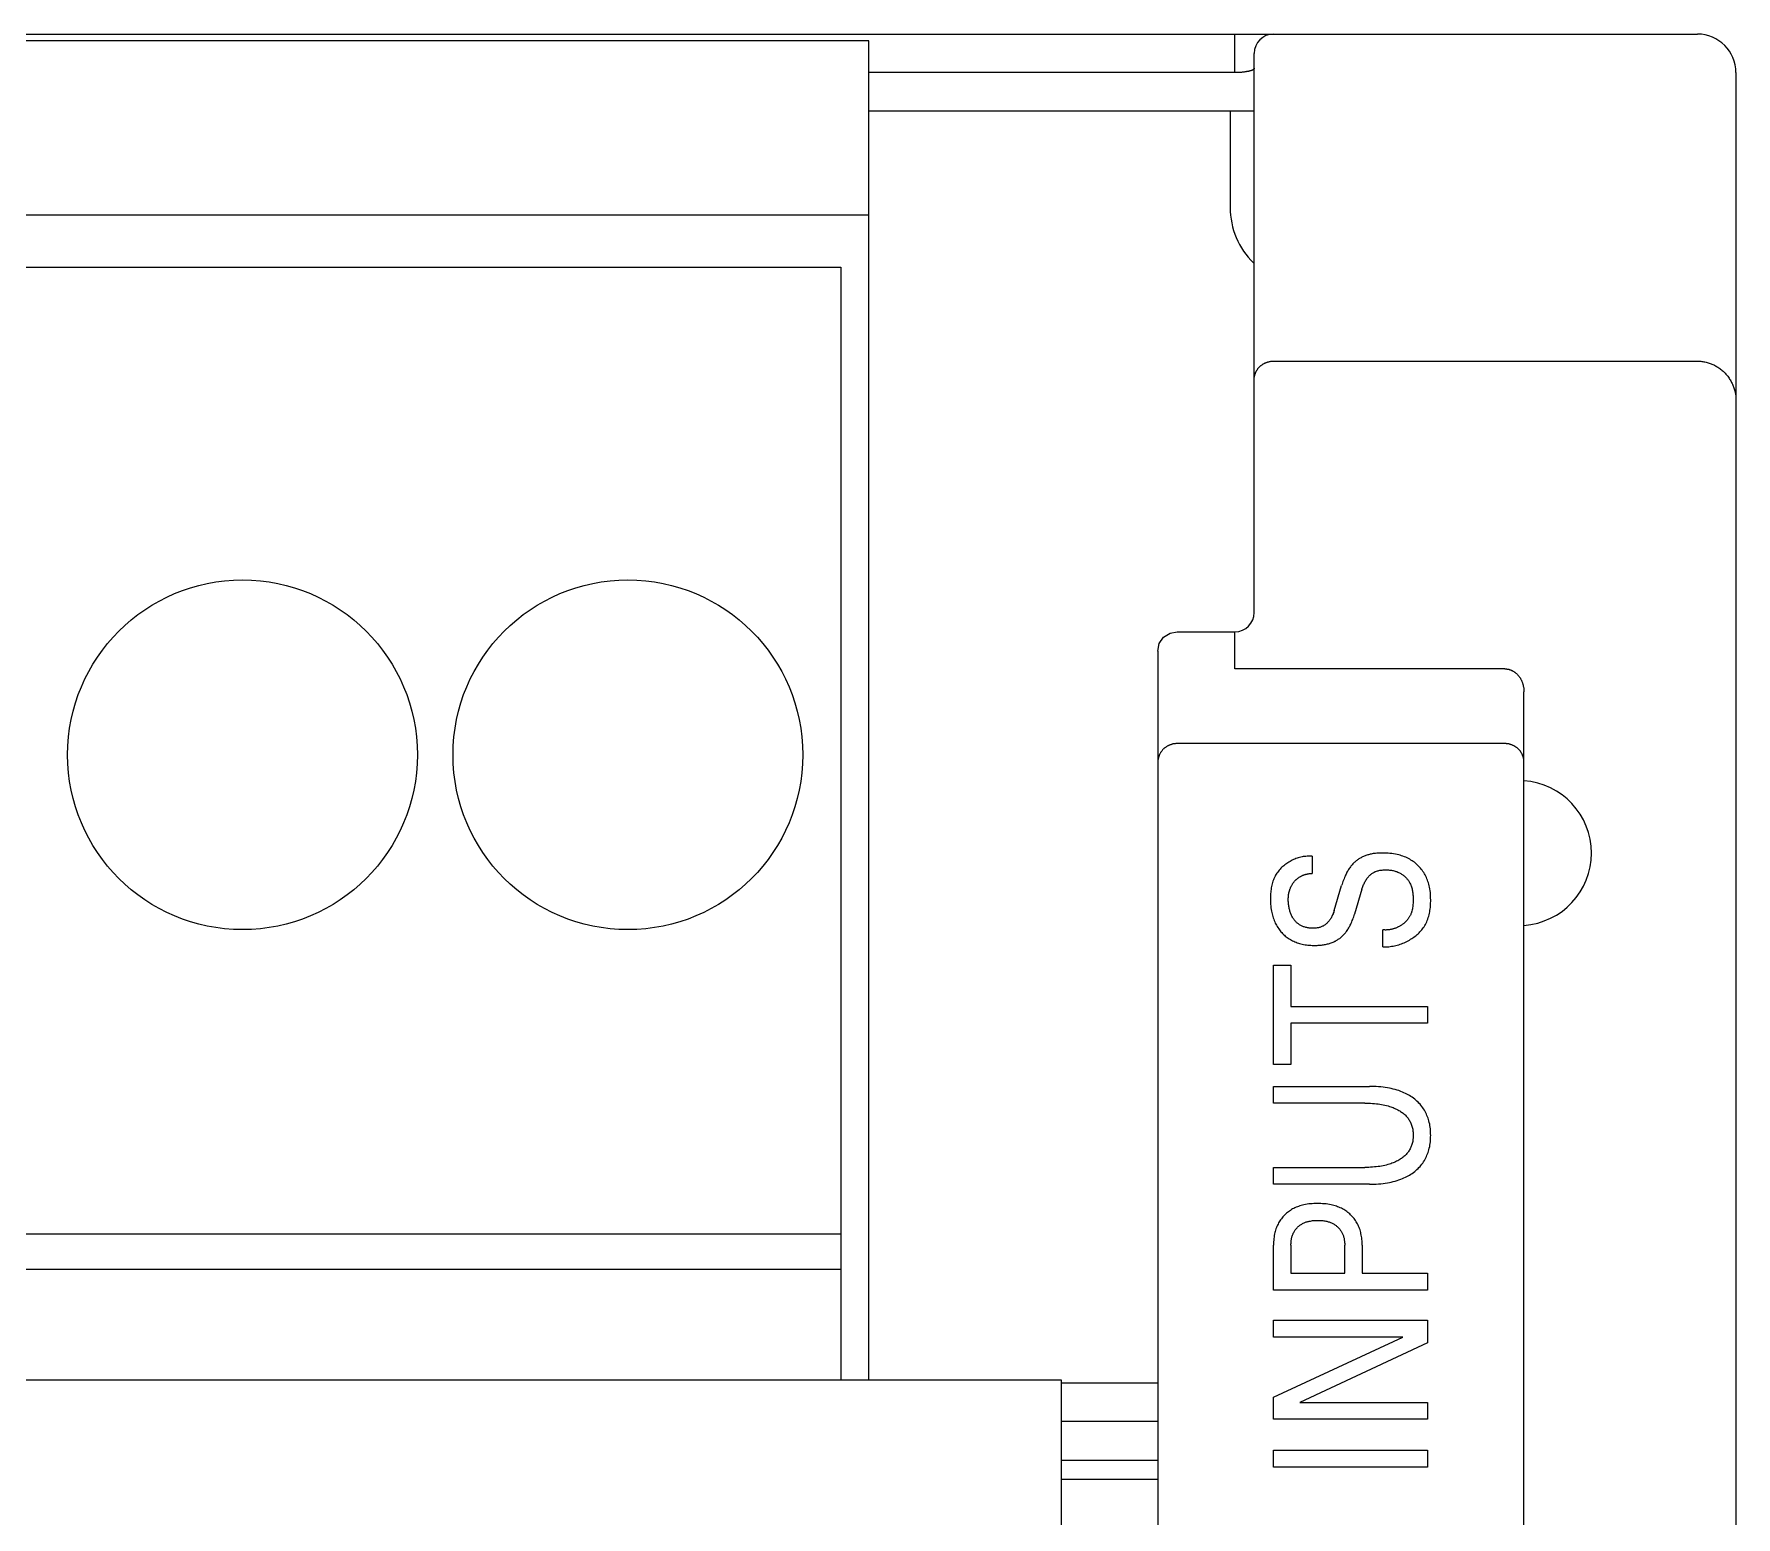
# Model space of a CAD drawing. Header units: millimetres. Extents: x 0 to 420, y 0 to 297.
# Drawn here: x 228.26 to 245.92, y 205.32 to 220.72 of the extents above; entities that cross this region are included whole.
import ezdxf

# ---------------------------------------------------------------- set-up
doc = ezdxf.new("R2010")
doc.units = ezdxf.units.MM
doc.layers.add('eProC - L2', color=41, linetype='Continuous', lineweight=20)

msp = doc.modelspace()

# ---------------------------------------------------------------- linework, layer by layer
at = {"layer": 'eProC - L2', "linetype": 'Continuous'}
for p, q in [((176.324, 220.715), (245.524, 220.715)), ((236.924, 220.645), (191.924, 220.645)), ((236.924, 206.745), (236.924, 220.645)), ((240.724, 220.315), (240.724, 220.715)), ((240.924, 214.712), (240.924, 220.515)), ((240.732, 220.316), (236.924, 220.315)), ((245.924, 220.315), (245.924, 173.915)), ((240.924, 219.915), (236.924, 219.915)), ((240.674, 219.915), (240.674, 218.915)), ((236.924, 218.835), (191.924, 218.835)), ((192.214, 218.295), (236.634, 218.295)), ((236.634, 218.295), (236.634, 206.745)), ((241.124, 217.321), (245.524, 217.321)), ((239.939, 214.389), (239.983, 214.455)), ((239.983, 214.455), (240.051, 214.499)), ((240.051, 214.499), (240.124, 214.512)), ((240.124, 214.512), (240.724, 214.512)), ((240.724, 214.127), (240.724, 214.512)), ((239.924, 214.312), (239.939, 214.389)), ((239.924, 214.312), (239.924, 195.816)), ((243.524, 214.127), (240.724, 214.127)), ((243.724, 180.53), (243.724, 213.888)), ((243.524, 213.351), (240.124, 213.351)), ((241.524, 212.182), (241.524, 212.004)), ((241.754, 211.619), (241.831, 211.877)), ((242.042, 211.839), (241.965, 211.581)), ((242.26, 211.242), (242.26, 211.418)), ((241.124, 210.019), (241.124, 211.053)), ((241.124, 211.053), (241.305, 211.053)), ((241.305, 211.053), (241.305, 210.623)), ((241.305, 210.623), (242.724, 210.623)), ((242.724, 210.623), (242.724, 210.448)), ((241.305, 210.448), (241.305, 210.019)), ((242.724, 210.448), (241.305, 210.448)), ((241.305, 210.019), (241.124, 210.019)), ((241.124, 209.619), (241.124, 209.793)), ((241.124, 209.793), (242.121, 209.793)), ((242.073, 209.619), (241.124, 209.619)), ((241.124, 208.777), (241.124, 208.952)), ((241.124, 208.952), (242.073, 208.952)), ((242.121, 208.777), (241.124, 208.777)), ((192.214, 208.263), (236.634, 208.263)), ((241.124, 207.68), (241.124, 208.145)), ((241.305, 208.145), (241.305, 207.855)), ((241.863, 207.855), (241.863, 208.145)), ((242.045, 208.145), (242.045, 207.855)), ((192.214, 207.896), (236.634, 207.896)), ((241.305, 207.855), (241.863, 207.855)), ((242.045, 207.855), (242.724, 207.855)), ((242.724, 207.855), (242.724, 207.68)), ((242.724, 207.68), (241.124, 207.68)), ((241.124, 207.192), (241.124, 207.366)), ((241.124, 207.366), (242.724, 207.366)), ((242.724, 207.366), (242.724, 207.131)), ((241.124, 206.567), (242.465, 207.192)), ((242.465, 207.192), (241.124, 207.192)), ((242.724, 207.131), (241.397, 206.513)), ((238.924, 206.745), (193.924, 206.745)), ((238.924, 194.097), (238.924, 206.745)), ((238.924, 206.715), (239.924, 206.715)), ((241.124, 206.339), (241.124, 206.567)), ((241.397, 206.513), (242.724, 206.513)), ((242.724, 206.513), (242.724, 206.339)), ((239.924, 206.315), (238.924, 206.315)), ((242.724, 206.339), (241.124, 206.339)), ((241.124, 205.843), (241.124, 206.018)), ((241.124, 206.018), (242.724, 206.018)), ((242.724, 206.018), (242.724, 205.843)), ((238.924, 205.915), (239.924, 205.915)), ((242.724, 205.843), (241.124, 205.843)), ((239.924, 205.715), (238.924, 205.715))]:
    msp.add_line(p, q, dxfattribs=at)
for points in [[(240.924, 220.36), (240.924, 220.359), (240.924, 220.357), (240.923, 220.356), (240.923, 220.355), (240.922, 220.354), (240.922, 220.353), (240.921, 220.352), (240.92, 220.351), (240.919, 220.35), (240.918, 220.349), (240.917, 220.348), (240.916, 220.347), (240.915, 220.346), (240.913, 220.346), (240.912, 220.345), (240.911, 220.344), (240.91, 220.343), (240.908, 220.343), (240.905, 220.341), (240.902, 220.339), (240.899, 220.338), (240.895, 220.337), (240.892, 220.336), (240.889, 220.335), (240.886, 220.334), (240.883, 220.333), (240.88, 220.332), (240.877, 220.331), (240.874, 220.33), (240.871, 220.33), (240.867, 220.329), (240.864, 220.328), (240.858, 220.327), (240.852, 220.326), (240.845, 220.325), (240.839, 220.324), (240.832, 220.323), (240.826, 220.322), (240.819, 220.321), (240.813, 220.32), (240.806, 220.319), (240.8, 220.319), (240.791, 220.318), (240.783, 220.317), (240.774, 220.317), (240.766, 220.316), (240.757, 220.316), (240.749, 220.316), (240.741, 220.316), (240.732, 220.316)], [(240.924, 217.127), (240.924, 217.132), (240.924, 217.137), (240.924, 217.142), (240.925, 217.147), (240.925, 217.151), (240.926, 217.156), (240.927, 217.161), (240.928, 217.166), (240.929, 217.17), (240.93, 217.175), (240.931, 217.179), (240.933, 217.184), (240.934, 217.188), (240.936, 217.193), (240.937, 217.197), (240.939, 217.202), (240.941, 217.206), (240.943, 217.21), (240.945, 217.215), (240.948, 217.219), (240.95, 217.223), (240.952, 217.227), (240.955, 217.231), (240.958, 217.235), (240.96, 217.239), (240.963, 217.243), (240.966, 217.246), (240.969, 217.25), (240.973, 217.254), (240.976, 217.257), (240.979, 217.261), (240.983, 217.264), (240.986, 217.267), (240.99, 217.271), (240.993, 217.274), (240.997, 217.277), (241.001, 217.28), (241.005, 217.283), (241.009, 217.285), (241.013, 217.288), (241.017, 217.291), (241.022, 217.293), (241.026, 217.296), (241.03, 217.298), (241.035, 217.3), (241.039, 217.302), (241.044, 217.304), (241.048, 217.306), (241.053, 217.308), (241.058, 217.31), (241.062, 217.311), (241.067, 217.313), (241.072, 217.314), (241.076, 217.315), (241.081, 217.316), (241.086, 217.317), (241.09, 217.318), (241.095, 217.319), (241.1, 217.319), (241.105, 217.32), (241.11, 217.32), (241.114, 217.32), (241.119, 217.32), (241.124, 217.321)], [(245.524, 217.321), (245.535, 217.32), (245.547, 217.32), (245.558, 217.319), (245.569, 217.318), (245.58, 217.316), (245.591, 217.315), (245.602, 217.313), (245.613, 217.31), (245.624, 217.307), (245.635, 217.304), (245.646, 217.301), (245.657, 217.297), (245.666, 217.294), (245.675, 217.29), (245.684, 217.286), (245.693, 217.282), (245.701, 217.278), (245.71, 217.273), (245.72, 217.268), (245.728, 217.263), (245.737, 217.257), (245.746, 217.252), (245.755, 217.245), (245.764, 217.238), (245.773, 217.231), (245.782, 217.224), (245.79, 217.216), (245.798, 217.209), (245.805, 217.202), (245.812, 217.195), (245.819, 217.187), (245.826, 217.179), (245.832, 217.171), (245.839, 217.163), (245.846, 217.154), (245.852, 217.145), (245.858, 217.135), (245.864, 217.126), (245.87, 217.116), (245.875, 217.107), (245.879, 217.099), (245.884, 217.09), (245.888, 217.08), (245.892, 217.071), (245.896, 217.062), (245.899, 217.053), (245.902, 217.043), (245.906, 217.033), (245.908, 217.023), (245.911, 217.013), (245.914, 217.003), (245.916, 216.993), (245.918, 216.983), (245.919, 216.973), (245.921, 216.962), (245.922, 216.952), (245.923, 216.942), (245.923, 216.931), (245.924, 216.921), (245.924, 216.91)], [(243.524, 214.127), (243.528, 214.127), (243.533, 214.127), (243.538, 214.126), (243.542, 214.126), (243.547, 214.125), (243.551, 214.125), (243.556, 214.124), (243.561, 214.123), (243.565, 214.122), (243.57, 214.121), (243.574, 214.119), (243.578, 214.118), (243.583, 214.116), (243.587, 214.115), (243.592, 214.113), (243.596, 214.111), (243.601, 214.109), (243.605, 214.106), (243.609, 214.104), (243.613, 214.102), (243.618, 214.099), (243.622, 214.096), (243.626, 214.094), (243.63, 214.091), (243.633, 214.088), (243.637, 214.085), (243.641, 214.081), (243.645, 214.078), (243.649, 214.074), (243.653, 214.071), (243.657, 214.067), (243.66, 214.063), (243.664, 214.059), (243.667, 214.055), (243.67, 214.051), (243.674, 214.047), (243.677, 214.042), (243.68, 214.038), (243.683, 214.033), (243.686, 214.029), (243.689, 214.024), (243.691, 214.019), (243.694, 214.014), (243.697, 214.008), (243.699, 214.003), (243.701, 213.998), (243.704, 213.993), (243.706, 213.987), (243.708, 213.982), (243.71, 213.977), (243.711, 213.971), (243.713, 213.966), (243.715, 213.96), (243.716, 213.954), (243.717, 213.948), (243.719, 213.942), (243.72, 213.936), (243.721, 213.93), (243.722, 213.924), (243.722, 213.918), (243.723, 213.912), (243.723, 213.906), (243.724, 213.9), (243.724, 213.894), (243.724, 213.888)], [(240.124, 213.351), (240.119, 213.351), (240.114, 213.351), (240.109, 213.351), (240.105, 213.35), (240.1, 213.35), (240.095, 213.349), (240.09, 213.348), (240.085, 213.348), (240.081, 213.347), (240.076, 213.346), (240.071, 213.344), (240.067, 213.343), (240.062, 213.342), (240.057, 213.34), (240.053, 213.339), (240.048, 213.337), (240.044, 213.335), (240.039, 213.333), (240.035, 213.331), (240.031, 213.329), (240.026, 213.327), (240.022, 213.324), (240.018, 213.322), (240.014, 213.319), (240.01, 213.317), (240.006, 213.314), (240.002, 213.311), (239.998, 213.308), (239.994, 213.305), (239.991, 213.302), (239.987, 213.299), (239.983, 213.295), (239.98, 213.292), (239.977, 213.289), (239.973, 213.285), (239.97, 213.281), (239.967, 213.278), (239.964, 213.274), (239.961, 213.27), (239.958, 213.266), (239.955, 213.262), (239.953, 213.258), (239.95, 213.254), (239.948, 213.25), (239.945, 213.245), (239.943, 213.241), (239.941, 213.237), (239.939, 213.232), (239.937, 213.228), (239.936, 213.223), (239.934, 213.219), (239.933, 213.214), (239.931, 213.21), (239.93, 213.205), (239.929, 213.2), (239.928, 213.196), (239.927, 213.191), (239.926, 213.186), (239.925, 213.182), (239.925, 213.177), (239.924, 213.172), (239.924, 213.167), (239.924, 213.163), (239.924, 213.158)], [(243.724, 213.158), (243.724, 213.163), (243.724, 213.167), (243.723, 213.172), (243.723, 213.177), (243.722, 213.181), (243.722, 213.186), (243.721, 213.19), (243.72, 213.195), (243.719, 213.2), (243.718, 213.205), (243.716, 213.21), (243.715, 213.215), (243.713, 213.22), (243.712, 213.225), (243.71, 213.229), (243.708, 213.234), (243.706, 213.238), (243.704, 213.243), (243.701, 213.247), (243.699, 213.251), (243.696, 213.256), (243.694, 213.26), (243.691, 213.264), (243.689, 213.268), (243.686, 213.272), (243.683, 213.275), (243.68, 213.279), (243.677, 213.283), (243.673, 213.286), (243.67, 213.29), (243.667, 213.293), (243.663, 213.296), (243.66, 213.3), (243.656, 213.303), (243.653, 213.306), (243.649, 213.309), (243.645, 213.312), (243.641, 213.314), (243.637, 213.317), (243.633, 213.32), (243.629, 213.322), (243.625, 213.325), (243.621, 213.327), (243.617, 213.329), (243.612, 213.331), (243.608, 213.333), (243.604, 213.335), (243.599, 213.337), (243.595, 213.339), (243.59, 213.34), (243.586, 213.342), (243.581, 213.343), (243.577, 213.344), (243.572, 213.346), (243.567, 213.347), (243.562, 213.348), (243.558, 213.348), (243.553, 213.349), (243.548, 213.35), (243.543, 213.35), (243.538, 213.351), (243.534, 213.351), (243.529, 213.351), (243.524, 213.351)], [(241.524, 212.182), (241.511, 212.183), (241.498, 212.183), (241.485, 212.183), (241.472, 212.182), (241.459, 212.181), (241.446, 212.18), (241.433, 212.178), (241.42, 212.175), (241.407, 212.173), (241.394, 212.169), (241.381, 212.166), (241.369, 212.162), (241.356, 212.157), (241.344, 212.152), (241.331, 212.147), (241.319, 212.142), (241.307, 212.136), (241.296, 212.129), (241.284, 212.122), (241.273, 212.115), (241.262, 212.108), (241.251, 212.1), (241.241, 212.092), (241.23, 212.084), (241.22, 212.076), (241.211, 212.067), (241.201, 212.057), (241.192, 212.048), (241.184, 212.038), (241.176, 212.028), (241.168, 212.018), (241.16, 212.007), (241.153, 211.997), (241.146, 211.986), (241.14, 211.974), (241.134, 211.962), (241.128, 211.949), (241.123, 211.936), (241.118, 211.922), (241.114, 211.909), (241.11, 211.895), (241.106, 211.881), (241.103, 211.867), (241.101, 211.853), (241.099, 211.838), (241.097, 211.824), (241.095, 211.81), (241.094, 211.795), (241.093, 211.781), (241.093, 211.766), (241.092, 211.752), (241.092, 211.737), (241.092, 211.719), (241.093, 211.701), (241.094, 211.683), (241.096, 211.665), (241.098, 211.647), (241.1, 211.629), (241.103, 211.611), (241.106, 211.597), (241.11, 211.583), (241.113, 211.569), (241.117, 211.556), (241.122, 211.542), (241.127, 211.528), (241.132, 211.515), (241.137, 211.502), (241.143, 211.489), (241.149, 211.477), (241.156, 211.465), (241.163, 211.453), (241.17, 211.441), (241.178, 211.43), (241.186, 211.419), (241.194, 211.408), (241.202, 211.398), (241.211, 211.389), (241.219, 211.38), (241.228, 211.371), (241.238, 211.362), (241.247, 211.354), (241.257, 211.346), (241.267, 211.338), (241.277, 211.331), (241.288, 211.324), (241.299, 211.317), (241.311, 211.311), (241.322, 211.305), (241.334, 211.299), (241.346, 211.294), (241.358, 211.289), (241.37, 211.285), (241.383, 211.281), (241.395, 211.277), (241.408, 211.273), (241.422, 211.27), (241.437, 211.267), (241.452, 211.264), (241.467, 211.262), (241.482, 211.26), (241.497, 211.259), (241.512, 211.258)], [(242.275, 212.215), (242.252, 212.215), (242.241, 212.215), (242.229, 212.215), (242.218, 212.214), (242.206, 212.214), (242.195, 212.213), (242.183, 212.212), (242.172, 212.21), (242.16, 212.209), (242.149, 212.207), (242.138, 212.204), (242.129, 212.202), (242.12, 212.2), (242.111, 212.198), (242.102, 212.195), (242.093, 212.192), (242.084, 212.189), (242.075, 212.186), (242.066, 212.183), (242.058, 212.179), (242.049, 212.175), (242.041, 212.171), (242.033, 212.167), (242.025, 212.163), (242.018, 212.158), (242.01, 212.154), (242.003, 212.149), (241.996, 212.144), (241.989, 212.138), (241.982, 212.133), (241.975, 212.127), (241.968, 212.122), (241.962, 212.116), (241.955, 212.109), (241.948, 212.102), (241.941, 212.094), (241.935, 212.087), (241.928, 212.079), (241.922, 212.071), (241.916, 212.063), (241.911, 212.055), (241.904, 212.045), (241.898, 212.035), (241.893, 212.026), (241.887, 212.016), (241.882, 212.006), (241.877, 211.996), (241.872, 211.985), (241.867, 211.975), (241.861, 211.961), (241.856, 211.948), (241.85, 211.934), (241.845, 211.92), (241.84, 211.906), (241.836, 211.891), (241.831, 211.877)], [(242.26, 211.242), (242.275, 211.242), (242.29, 211.242), (242.305, 211.242), (242.32, 211.243), (242.335, 211.245), (242.35, 211.247), (242.365, 211.249), (242.38, 211.252), (242.394, 211.255), (242.409, 211.259), (242.424, 211.264), (242.438, 211.268), (242.453, 211.273), (242.467, 211.279), (242.481, 211.285), (242.495, 211.291), (242.509, 211.298), (242.522, 211.305), (242.535, 211.312), (242.547, 211.32), (242.559, 211.327), (242.571, 211.335), (242.582, 211.343), (242.593, 211.351), (242.604, 211.36), (242.614, 211.369), (242.625, 211.378), (242.635, 211.388), (242.644, 211.398), (242.653, 211.408), (242.662, 211.419), (242.671, 211.429), (242.679, 211.44), (242.687, 211.451), (242.694, 211.463), (242.701, 211.475), (242.708, 211.488), (242.714, 211.502), (242.72, 211.516), (242.726, 211.53), (242.73, 211.545), (242.735, 211.56), (242.739, 211.575), (242.742, 211.59), (242.745, 211.605), (242.748, 211.62), (242.75, 211.636), (242.752, 211.651), (242.753, 211.667), (242.754, 211.683), (242.755, 211.698), (242.756, 211.714), (242.756, 211.729), (242.755, 211.748), (242.755, 211.767), (242.753, 211.786), (242.752, 211.805), (242.749, 211.824), (242.746, 211.843), (242.743, 211.861), (242.74, 211.876), (242.736, 211.891), (242.732, 211.905), (242.727, 211.919), (242.722, 211.933), (242.717, 211.947), (242.711, 211.961), (242.704, 211.975), (242.698, 211.988), (242.691, 212), (242.683, 212.012), (242.675, 212.024), (242.667, 212.036), (242.658, 212.048), (242.649, 212.059), (242.64, 212.069), (242.63, 212.08), (242.62, 212.09), (242.609, 212.1), (242.598, 212.11), (242.587, 212.119), (242.575, 212.127), (242.563, 212.135), (242.551, 212.143), (242.538, 212.151), (242.525, 212.158), (242.511, 212.165), (242.497, 212.171), (242.483, 212.177), (242.468, 212.182), (242.454, 212.187), (242.439, 212.192), (242.424, 212.196), (242.409, 212.199), (242.39, 212.203), (242.371, 212.207), (242.352, 212.21), (242.333, 212.212), (242.313, 212.213), (242.294, 212.215), (242.275, 212.215)], [(241.292, 211.833), (241.294, 211.839), (241.297, 211.844), (241.299, 211.85), (241.301, 211.856), (241.304, 211.862), (241.306, 211.867), (241.309, 211.872), (241.311, 211.876), (241.314, 211.881), (241.317, 211.886), (241.32, 211.891), (241.323, 211.895), (241.326, 211.9), (241.329, 211.905), (241.333, 211.909), (241.336, 211.913), (241.339, 211.918), (241.343, 211.922), (241.346, 211.926), (241.35, 211.93), (241.354, 211.933), (241.358, 211.937), (241.361, 211.941), (241.365, 211.945), (241.37, 211.948), (241.374, 211.951), (241.378, 211.955), (241.382, 211.958), (241.387, 211.961), (241.391, 211.964), (241.396, 211.967), (241.4, 211.97), (241.405, 211.972), (241.41, 211.975), (241.414, 211.977), (241.419, 211.98), (241.424, 211.982), (241.429, 211.984), (241.434, 211.986), (241.439, 211.988), (241.444, 211.99), (241.449, 211.991), (241.455, 211.993), (241.461, 211.995), (241.466, 211.996), (241.472, 211.997), (241.478, 211.999), (241.483, 212), (241.489, 212.001), (241.495, 212.002), (241.501, 212.002), (241.507, 212.003), (241.512, 212.003), (241.518, 212.004), (241.524, 212.004)], [(242.042, 211.839), (242.045, 211.849), (242.049, 211.859), (242.052, 211.868), (242.056, 211.878), (242.06, 211.888), (242.064, 211.897), (242.068, 211.906), (242.073, 211.916), (242.078, 211.925), (242.083, 211.934), (242.088, 211.942), (242.094, 211.951), (242.099, 211.957), (242.104, 211.963), (242.109, 211.969), (242.115, 211.975), (242.12, 211.981), (242.126, 211.987), (242.132, 211.992), (242.138, 211.997), (242.144, 212.002), (242.15, 212.006), (242.157, 212.01), (242.164, 212.014), (242.17, 212.018), (242.178, 212.022), (242.186, 212.025), (242.194, 212.028), (242.202, 212.03), (242.21, 212.032), (242.219, 212.034), (242.227, 212.036), (242.236, 212.037), (242.244, 212.038), (242.253, 212.039), (242.262, 212.04), (242.27, 212.04), (242.28, 212.041), (242.29, 212.041), (242.3, 212.041), (242.309, 212.04), (242.319, 212.04), (242.329, 212.039), (242.339, 212.038), (242.348, 212.036), (242.358, 212.035), (242.367, 212.033), (242.377, 212.03), (242.386, 212.028), (242.395, 212.025), (242.404, 212.022), (242.413, 212.018), (242.422, 212.015), (242.431, 212.01), (242.439, 212.006), (242.446, 212.002), (242.453, 211.997), (242.46, 211.993), (242.467, 211.988), (242.473, 211.983), (242.479, 211.978), (242.486, 211.973), (242.492, 211.967), (242.497, 211.961), (242.503, 211.955), (242.508, 211.949), (242.514, 211.943), (242.519, 211.936), (242.524, 211.93), (242.528, 211.923), (242.532, 211.916), (242.537, 211.909), (242.54, 211.902), (242.545, 211.893), (242.549, 211.883), (242.553, 211.874), (242.556, 211.864), (242.56, 211.854), (242.562, 211.844), (242.565, 211.834), (242.567, 211.824), (242.568, 211.813), (242.57, 211.803), (242.571, 211.793), (242.572, 211.782), (242.573, 211.771), (242.574, 211.761), (242.574, 211.75), (242.574, 211.74), (242.574, 211.729), (242.574, 211.717), (242.574, 211.706), (242.573, 211.694), (242.572, 211.682), (242.571, 211.671), (242.57, 211.659), (242.568, 211.647), (242.566, 211.636), (242.563, 211.625), (242.56, 211.613), (242.557, 211.602)], [(241.754, 211.619), (241.752, 211.61), (241.749, 211.601), (241.745, 211.592), (241.742, 211.584), (241.738, 211.575), (241.734, 211.566), (241.73, 211.557), (241.726, 211.549), (241.721, 211.541), (241.716, 211.532), (241.711, 211.524), (241.706, 211.517), (241.701, 211.511), (241.696, 211.505), (241.692, 211.5), (241.686, 211.494), (241.681, 211.489), (241.676, 211.484), (241.67, 211.479), (241.664, 211.474), (241.659, 211.47), (241.652, 211.466), (241.646, 211.462), (241.64, 211.458), (241.633, 211.455), (241.627, 211.452), (241.62, 211.449), (241.613, 211.446), (241.605, 211.444), (241.598, 211.442), (241.591, 211.44), (241.583, 211.439), (241.576, 211.438), (241.568, 211.437), (241.561, 211.436), (241.553, 211.435), (241.545, 211.435), (241.538, 211.434), (241.529, 211.434), (241.52, 211.435), (241.512, 211.435), (241.503, 211.436), (241.494, 211.437), (241.486, 211.438), (241.477, 211.439), (241.469, 211.441), (241.46, 211.443), (241.452, 211.446), (241.444, 211.448), (241.437, 211.45), (241.43, 211.453), (241.423, 211.456), (241.416, 211.459), (241.409, 211.463), (241.402, 211.467), (241.395, 211.471), (241.389, 211.475), (241.383, 211.479), (241.376, 211.484), (241.371, 211.489), (241.365, 211.494), (241.359, 211.499), (241.354, 211.505), (241.349, 211.511), (241.344, 211.516), (241.339, 211.523), (241.335, 211.529), (241.33, 211.535), (241.325, 211.543), (241.321, 211.551), (241.316, 211.559), (241.312, 211.567), (241.308, 211.576), (241.305, 211.584), (241.301, 211.593), (241.298, 211.602), (241.295, 211.612), (241.292, 211.621), (241.29, 211.631), (241.288, 211.641), (241.286, 211.65), (241.284, 211.66), (241.282, 211.671), (241.281, 211.682), (241.28, 211.693), (241.279, 211.704), (241.278, 211.715), (241.278, 211.726), (241.278, 211.737), (241.278, 211.747), (241.279, 211.756), (241.279, 211.766), (241.28, 211.775), (241.281, 211.784), (241.283, 211.794), (241.285, 211.803), (241.287, 211.813), (241.289, 211.823), (241.292, 211.833)], [(241.512, 211.258), (241.526, 211.257), (241.54, 211.257), (241.554, 211.257), (241.565, 211.257), (241.576, 211.257), (241.587, 211.258), (241.599, 211.258), (241.61, 211.259), (241.621, 211.26), (241.632, 211.262), (241.643, 211.263), (241.654, 211.265), (241.665, 211.267), (241.675, 211.269), (241.685, 211.272), (241.694, 211.274), (241.704, 211.277), (241.714, 211.28), (241.723, 211.283), (241.732, 211.287), (241.742, 211.29), (241.751, 211.294), (241.76, 211.299), (241.767, 211.302), (241.775, 211.306), (241.782, 211.311), (241.79, 211.315), (241.797, 211.32), (241.804, 211.324), (241.811, 211.329), (241.818, 211.334), (241.824, 211.34), (241.831, 211.345), (241.837, 211.351), (241.844, 211.358), (241.851, 211.365), (241.858, 211.372), (241.864, 211.379), (241.87, 211.387), (241.876, 211.395), (241.882, 211.402), (241.888, 211.41), (241.894, 211.42), (241.9, 211.429), (241.905, 211.438), (241.911, 211.448), (241.916, 211.458), (241.921, 211.467), (241.926, 211.477), (241.93, 211.487), (241.936, 211.5), (241.942, 211.514), (241.947, 211.527), (241.952, 211.54), (241.957, 211.554), (241.961, 211.568), (241.965, 211.581)], [(242.557, 211.602), (242.555, 211.596), (242.553, 211.59), (242.55, 211.584), (242.548, 211.578), (242.545, 211.572), (242.542, 211.566), (242.539, 211.56), (242.536, 211.555), (242.533, 211.55), (242.53, 211.545), (242.526, 211.539), (242.523, 211.534), (242.519, 211.529), (242.515, 211.525), (242.511, 211.52), (242.507, 211.515), (242.503, 211.511), (242.499, 211.506), (242.495, 211.502), (242.49, 211.497), (242.486, 211.493), (242.481, 211.489), (242.476, 211.485), (242.471, 211.481), (242.466, 211.477), (242.461, 211.474), (242.456, 211.47), (242.451, 211.467), (242.445, 211.463), (242.44, 211.46), (242.435, 211.457), (242.429, 211.454), (242.423, 211.451), (242.418, 211.448), (242.412, 211.445), (242.406, 211.442), (242.401, 211.44), (242.395, 211.437), (242.389, 211.435), (242.383, 211.433), (242.377, 211.431), (242.371, 211.429), (242.365, 211.427), (242.359, 211.426), (242.353, 211.424), (242.347, 211.423), (242.34, 211.421), (242.334, 211.42), (242.328, 211.419), (242.322, 211.418), (242.316, 211.418), (242.31, 211.417), (242.303, 211.417), (242.297, 211.417), (242.291, 211.416), (242.285, 211.416), (242.279, 211.417), (242.272, 211.417), (242.266, 211.417), (242.26, 211.418)], [(242.121, 208.777), (242.144, 208.778), (242.167, 208.778), (242.191, 208.779), (242.214, 208.781), (242.238, 208.783), (242.261, 208.785), (242.284, 208.788), (242.307, 208.792), (242.327, 208.796), (242.347, 208.8), (242.367, 208.805), (242.387, 208.81), (242.406, 208.816), (242.426, 208.822), (242.445, 208.829), (242.464, 208.836), (242.478, 208.843), (242.493, 208.85), (242.508, 208.857), (242.522, 208.865), (242.536, 208.873), (242.55, 208.882), (242.563, 208.891), (242.577, 208.9), (242.59, 208.91), (242.601, 208.92), (242.613, 208.93), (242.624, 208.941), (242.634, 208.951), (242.645, 208.963), (242.655, 208.974), (242.664, 208.986), (242.673, 208.998), (242.682, 209.011), (242.69, 209.024), (242.698, 209.037), (242.705, 209.051), (242.711, 209.064), (242.717, 209.078), (242.723, 209.093), (242.728, 209.107), (242.733, 209.121), (242.737, 209.136), (242.741, 209.152), (242.745, 209.169), (242.748, 209.185), (242.75, 209.202), (242.752, 209.218), (242.754, 209.235), (242.755, 209.252), (242.755, 209.269), (242.756, 209.285), (242.755, 209.302), (242.755, 209.319), (242.754, 209.336), (242.752, 209.352), (242.75, 209.369), (242.748, 209.386), (242.745, 209.402), (242.741, 209.418), (242.737, 209.435), (242.733, 209.449), (242.728, 209.464), (242.723, 209.478), (242.717, 209.492), (242.711, 209.506), (242.705, 209.52), (242.698, 209.534), (242.69, 209.547), (242.682, 209.56), (242.673, 209.572), (242.664, 209.585), (242.655, 209.597), (242.645, 209.608), (242.634, 209.619), (242.624, 209.63), (242.613, 209.641), (242.601, 209.651), (242.59, 209.66), (242.577, 209.67), (242.563, 209.68), (242.55, 209.689), (242.536, 209.698), (242.522, 209.706), (242.508, 209.714), (242.493, 209.721), (242.478, 209.728), (242.464, 209.734), (242.445, 209.742), (242.426, 209.749), (242.406, 209.755), (242.387, 209.761), (242.367, 209.766), (242.347, 209.771), (242.327, 209.775), (242.307, 209.779), (242.284, 209.782), (242.261, 209.785), (242.238, 209.788), (242.214, 209.79), (242.191, 209.792), (242.167, 209.793), (242.144, 209.793), (242.121, 209.793)], [(242.073, 209.619), (242.093, 209.619), (242.113, 209.619), (242.132, 209.618), (242.152, 209.617), (242.172, 209.615), (242.192, 209.613), (242.211, 209.611), (242.228, 209.608), (242.245, 209.606), (242.262, 209.603), (242.279, 209.599), (242.296, 209.595), (242.313, 209.591), (242.329, 209.586), (242.342, 209.582), (242.354, 209.577), (242.366, 209.573), (242.378, 209.568), (242.391, 209.562), (242.402, 209.556), (242.414, 209.55), (242.426, 209.544), (242.435, 209.538), (242.444, 209.533), (242.453, 209.527), (242.461, 209.521), (242.47, 209.514), (242.478, 209.507), (242.486, 209.5), (242.494, 209.493), (242.501, 209.485), (242.508, 209.477), (242.515, 209.47), (242.521, 209.462), (242.526, 209.454), (242.532, 209.445), (242.537, 209.437), (242.542, 209.428), (242.546, 209.419), (242.55, 209.41), (242.554, 209.401), (242.558, 209.392), (242.561, 209.381), (242.564, 209.371), (242.566, 209.361), (242.569, 209.35), (242.57, 209.34), (242.572, 209.329), (242.573, 209.318), (242.574, 209.308), (242.574, 209.297), (242.574, 209.286), (242.574, 209.276), (242.574, 209.265), (242.573, 209.254), (242.572, 209.244), (242.57, 209.233), (242.569, 209.223), (242.566, 209.212), (242.564, 209.202), (242.561, 209.192), (242.558, 209.181), (242.554, 209.172), (242.55, 209.163), (242.546, 209.154), (242.542, 209.145), (242.537, 209.136), (242.532, 209.128), (242.526, 209.119), (242.521, 209.111), (242.515, 209.103), (242.508, 209.096), (242.501, 209.088), (242.494, 209.08), (242.486, 209.073), (242.478, 209.066), (242.47, 209.059), (242.461, 209.052), (242.453, 209.046), (242.444, 209.04), (242.435, 209.034), (242.426, 209.029), (242.414, 209.022), (242.402, 209.016), (242.39, 209.01), (242.378, 209.005), (242.366, 209), (242.354, 208.995), (242.341, 208.99), (242.329, 208.986), (242.312, 208.981), (242.295, 208.977), (242.279, 208.973), (242.262, 208.969), (242.245, 208.966), (242.228, 208.963), (242.211, 208.961), (242.191, 208.959), (242.172, 208.957), (242.152, 208.955), (242.132, 208.954), (242.112, 208.953), (242.093, 208.953), (242.073, 208.952)], [(242.045, 208.145), (242.044, 208.16), (242.044, 208.175), (242.043, 208.19), (242.042, 208.205), (242.04, 208.22), (242.038, 208.235), (242.035, 208.25), (242.032, 208.265), (242.029, 208.278), (242.026, 208.291), (242.022, 208.304), (242.017, 208.317), (242.013, 208.329), (242.007, 208.342), (242.002, 208.354), (241.996, 208.366), (241.989, 208.378), (241.983, 208.389), (241.976, 208.4), (241.968, 208.411), (241.96, 208.421), (241.952, 208.431), (241.944, 208.441), (241.935, 208.451), (241.925, 208.46), (241.916, 208.469), (241.906, 208.477), (241.896, 208.486), (241.885, 208.494), (241.875, 208.501), (241.864, 208.508), (241.853, 208.515), (241.841, 208.521), (241.829, 208.528), (241.816, 208.534), (241.803, 208.539), (241.79, 208.544), (241.777, 208.549), (241.764, 208.553), (241.75, 208.557), (241.737, 208.561), (241.723, 208.564), (241.705, 208.567), (241.688, 208.57), (241.67, 208.573), (241.652, 208.575), (241.634, 208.576), (241.616, 208.577), (241.598, 208.578), (241.58, 208.578), (241.562, 208.578), (241.544, 208.577), (241.526, 208.576), (241.509, 208.574), (241.491, 208.573), (241.474, 208.57), (241.456, 208.567), (241.439, 208.563), (241.425, 208.56), (241.412, 208.557), (241.399, 208.553), (241.385, 208.548), (241.372, 208.544), (241.36, 208.539), (241.347, 208.533), (241.334, 208.527), (241.322, 208.521), (241.311, 208.514), (241.3, 208.507), (241.289, 208.5), (241.279, 208.492), (241.268, 208.484), (241.258, 208.476), (241.249, 208.467), (241.239, 208.458), (241.23, 208.449), (241.222, 208.439), (241.213, 208.429), (241.206, 208.419), (241.198, 208.409), (241.191, 208.398), (241.184, 208.387), (241.177, 208.376), (241.171, 208.364), (241.165, 208.352), (241.16, 208.34), (241.155, 208.328), (241.15, 208.315), (241.146, 208.302), (241.142, 208.289), (241.139, 208.276), (241.136, 208.263), (241.132, 208.246), (241.13, 208.23), (241.128, 208.213), (241.126, 208.196), (241.125, 208.179), (241.124, 208.162), (241.124, 208.145)], [(241.305, 208.145), (241.305, 208.155), (241.306, 208.166), (241.307, 208.176), (241.308, 208.186), (241.309, 208.196), (241.31, 208.206), (241.312, 208.217), (241.314, 208.224), (241.316, 208.232), (241.319, 208.24), (241.321, 208.248), (241.324, 208.255), (241.327, 208.263), (241.33, 208.27), (241.334, 208.277), (241.338, 208.284), (241.342, 208.291), (241.346, 208.297), (241.35, 208.304), (241.355, 208.31), (241.36, 208.316), (241.365, 208.322), (241.37, 208.327), (241.375, 208.333), (241.381, 208.338), (241.387, 208.343), (241.393, 208.348), (241.399, 208.353), (241.406, 208.357), (241.412, 208.361), (241.419, 208.365), (241.426, 208.369), (241.433, 208.373), (241.441, 208.377), (241.448, 208.38), (241.456, 208.383), (241.464, 208.386), (241.472, 208.388), (241.48, 208.39), (241.488, 208.392), (241.496, 208.394), (241.507, 208.396), (241.518, 208.398), (241.528, 208.4), (241.539, 208.401), (241.55, 208.402), (241.56, 208.402), (241.571, 208.403), (241.582, 208.403), (241.593, 208.403), (241.604, 208.402), (241.615, 208.402), (241.625, 208.401), (241.636, 208.4), (241.647, 208.398), (241.658, 208.397), (241.668, 208.394), (241.677, 208.393), (241.685, 208.391), (241.693, 208.388), (241.701, 208.386), (241.709, 208.383), (241.717, 208.38), (241.725, 208.377), (241.732, 208.373), (241.74, 208.37), (241.747, 208.366), (241.753, 208.362), (241.76, 208.358), (241.766, 208.353), (241.773, 208.349), (241.779, 208.344), (241.785, 208.339), (241.791, 208.334), (241.796, 208.328), (241.802, 208.323), (241.807, 208.317), (241.812, 208.311), (241.817, 208.305), (241.821, 208.298), (241.826, 208.292), (241.83, 208.285), (241.833, 208.278), (241.837, 208.271), (241.841, 208.263), (241.844, 208.256), (241.847, 208.248), (241.849, 208.241), (241.852, 208.233), (241.854, 208.225), (241.856, 208.217), (241.858, 208.208), (241.859, 208.199), (241.86, 208.19), (241.861, 208.181), (241.862, 208.172), (241.863, 208.163), (241.863, 208.154), (241.863, 208.145)]]:
    msp.add_lwpolyline(points, dxfattribs=at)
for centre in [(230.424, 213.235), (234.424, 213.235)]:
    msp.add_circle(centre, 1.815, dxfattribs=at)
for centre, radius, start, end in [((241.124, 220.515), 0.2, 90, 180), ((245.524, 220.315), 0.4, 0, 90), ((241.474, 218.915), 0.8, 180, 225.8942), ((240.724, 214.712), 0.2, 270, 0), ((243.672, 212.215), 0.752, 273.9499, 86.0501)]:
    msp.add_arc(centre, radius, start, end, dxfattribs=at)

doc.saveas('drawing.dxf')
